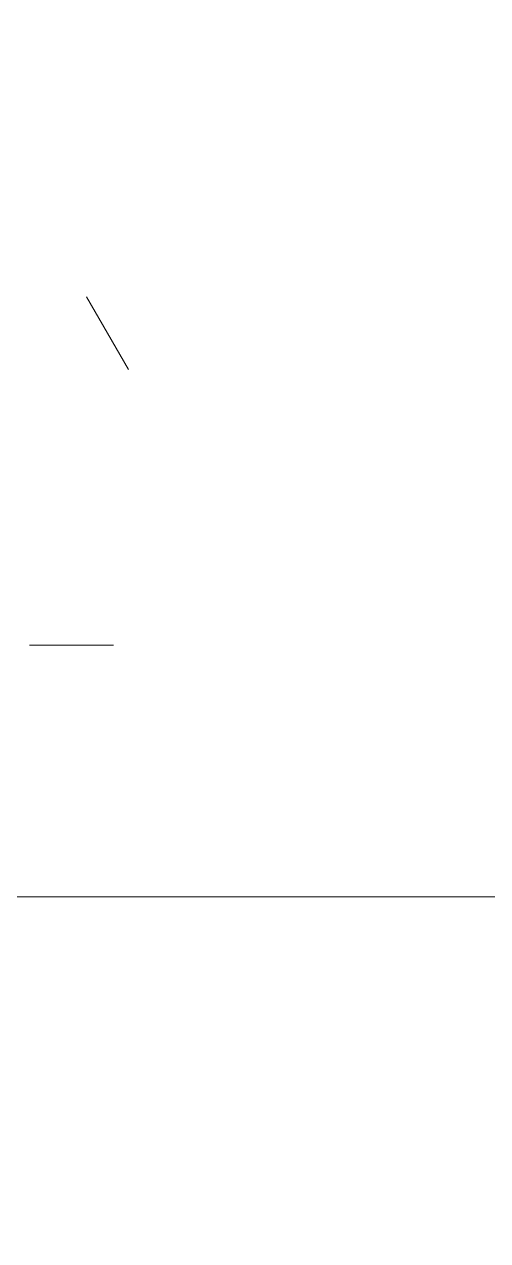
# Model space of a CAD drawing. Header units: millimetres. Extents: x -11245 to 24889, y -43080 to -3800.
# Drawn here: x -6754.6 to -6569.6, y -18834.3 to -18348.9 of the extents above; entities that cross this region are included whole.
import ezdxf

# ---------------------------------------------------------------- set-up
doc = ezdxf.new("R2010")
doc.units = ezdxf.units.MM
doc.layers.add('A-ANNO-NOTE', color=131, linetype='Continuous', lineweight=9)
doc.layers.add('I-FURN', color=30, linetype='Continuous', lineweight=9)

# ---------------------------------------------------------------- blocks, each defined once
blk = doc.blocks.new('BANCADA LAVANDERIA - BANCADA LAVANDERIA-4419173-PONTOS HIDRÁULICOS TÉRREO')
at = {"layer": 'I-FURN'}
h = blk.add_hatch(dxfattribs=at)
h.set_pattern_fill('FP_12', color=256, style=0, pattern_type=2)
h.set_pattern_definition([(0, (7064.62, 16759.65), (812.8, 203.2), [33.528, -576.072, 33.528, -576.072, -3251.2]), (0, (7064.62, 16759.65), (812.8, 203.2), [-1219.2, 33.528, -1185.672, 33.528, -576.072, -1422.4]), (0, (7064.62, 16759.65), (812.8, 203.2), [-3048, 33.528, -372.872, 33.528, -982.472]), (120, (7369.42, 16861.25), (-582.3764, 602.3054), [33.528, -576.072, 33.528, -3827.272]), (120, (7369.42, 16861.25), (-582.3764, 602.3054), [-643.128, -576.072, 33.528, -1185.672, -2032]), (120, (7369.42, 16861.25), (-582.3764, 602.3054), [-2438.4, 33.528, -576.072, 33.528, -1388.872]), (120, (7369.42, 16861.25), (-582.3764, 602.3054), [-3081.528, -372.872, 33.528, -982.472]), (240, (7471.02, 17267.65), (-230.4236, -805.5054), [33.528, -576.072, 33.528, -3827.272]), (240, (7471.02, 17267.65), (-230.4236, -805.5054), [-643.128, -576.072, 33.528, -1185.672, -2032]), (240, (7471.02, 17267.65), (-230.4236, -805.5054), [-2438.4, 33.528, -576.072, 33.528, -1388.872]), (240, (7471.02, 17267.65), (-230.4236, -805.5054), [-3081.528, -372.872, 33.528, -982.472])])
h.paths.add_polyline_path([(10, -2380), (60, -2380), (60, -2370), (550, -2370), (550, -1500), (10, -1500), (10, -2370)])
blk = doc.blocks.new('CRT_ANO_Id pontos hidráulicos - CRT_ANO_Id pontos hidráulicos-4987374-PONTOS HIDRÁULICOS TÉRREO')
at = {"layer": 'A-ANNO-NOTE'}
blk.add_line((0, 0), (5, 0), dxfattribs=at)

msp = doc.modelspace()

# ---------------------------------------------------------------- block references
at = {"layer": 'A-ANNO-NOTE', "xscale": 100, "yscale": 100, "zscale": 100}
msp.add_blockref('CRT_ANO_Id pontos hidráulicos - CRT_ANO_Id pontos hidráulicos-4987374-PONTOS HIDRÁULICOS TÉRREO', (-7064.62, -18697.05), dxfattribs=at)
at = {"layer": 'I-FURN', "color": 254}
msp.add_blockref('BANCADA LAVANDERIA - BANCADA LAVANDERIA-4419173-PONTOS HIDRÁULICOS TÉRREO', (-7064.62, -16759.65), dxfattribs=at)

doc.saveas('drawing.dxf')
